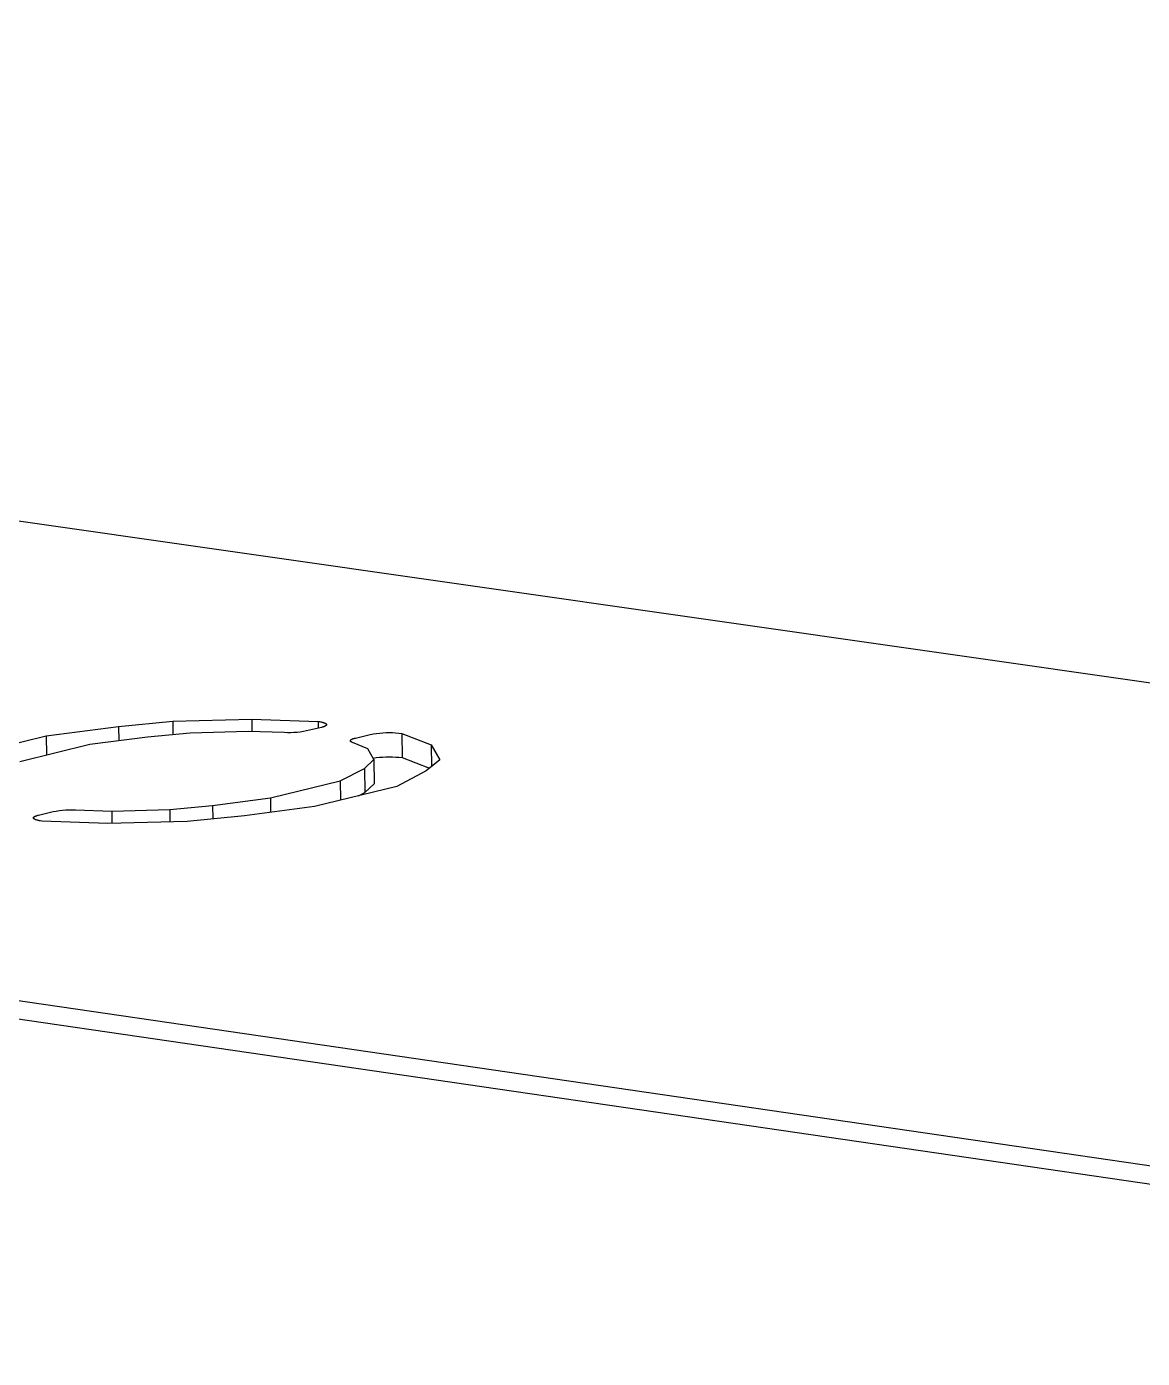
# Model space of a CAD drawing. Header units: millimetres. Extents: x -1283 to 2747, y -259 to 2557.
# Drawn here: x -267.45 to -228.4, y 908.09 to 954.73 of the extents above; entities that cross this region are included whole.
import ezdxf

# ---------------------------------------------------------------- set-up
doc = ezdxf.new("R2010")
doc.units = ezdxf.units.MM
doc.header["$MEASUREMENT"] = 0
doc.layers.add('Utwórz2D linie widoczne', color=7, linetype='Continuous', true_color=0x000000)

msp = doc.modelspace()

# ---------------------------------------------------------------- linework, layer by layer
at = {"layer": 'Utwórz2D linie widoczne'}
for p, q in [((-142.053, 919.427), (-388.832, 954.729)), ((-430.336, 944.377), (-187.498, 908.908)), ((-433.869, 944.269), (-186.392, 908.094)), ((-264.232, 930.216), (-262.334, 930.404)), ((-262.334, 930.404), (-259.572, 930.482)), ((-262.334, 930.404), (-262.328, 929.932)), ((-259.572, 930.482), (-257.249, 930.4)), ((-259.572, 930.482), (-259.566, 930.043)), ((-257.249, 930.4), (-257.196, 930.391)), ((-257.249, 930.4), (-257.245, 930.163)), ((-257.196, 930.391), (-257.17, 930.386)), ((-257.17, 930.386), (-257.145, 930.381)), ((-266.77, 929.891), (-264.232, 930.216)), ((-264.232, 930.216), (-264.225, 929.718)), ((-261.725, 929.987), (-263.221, 929.85)), ((-259.699, 930.047), (-261.725, 929.987)), ((-258.432, 930.005), (-259.699, 930.047)), ((-258.32, 930.002), (-258.432, 930.005)), ((-258.208, 930.003), (-258.32, 930.002)), ((-258.096, 930.007), (-258.208, 930.003)), ((-257.984, 930.016), (-258.096, 930.007)), ((-257.873, 930.028), (-257.984, 930.016)), ((-257.762, 930.044), (-257.873, 930.028)), ((-257.652, 930.064), (-257.762, 930.044)), ((-257.13, 930.191), (-257.652, 930.064)), ((-257.145, 930.381), (-257.122, 930.376)), ((-257.108, 930.197), (-257.13, 930.191)), ((-257.122, 930.376), (-257.099, 930.371)), ((-257.088, 930.202), (-257.108, 930.197)), ((-257.099, 930.371), (-257.078, 930.365)), ((-257.068, 930.208), (-257.088, 930.202)), ((-257.078, 930.365), (-257.058, 930.359)), ((-257.05, 930.214), (-257.068, 930.208)), ((-257.058, 930.359), (-257.048, 930.355)), ((-257.041, 930.218), (-257.05, 930.214)), ((-257.048, 930.355), (-257.039, 930.352)), ((-257.033, 930.221), (-257.041, 930.218)), ((-257.039, 930.352), (-257.031, 930.349)), ((-257.025, 930.224), (-257.033, 930.221)), ((-257.031, 930.349), (-257.022, 930.346)), ((-257.017, 930.228), (-257.025, 930.224)), ((-257.022, 930.346), (-257.015, 930.342)), ((-257.01, 930.231), (-257.017, 930.228)), ((-257.015, 930.342), (-257.007, 930.339)), ((-257.003, 930.234), (-257.01, 930.231)), ((-257.007, 930.339), (-257, 930.335)), ((-256.997, 930.238), (-257.003, 930.234)), ((-257, 930.335), (-256.997, 930.333)), ((-256.997, 930.333), (-256.994, 930.332)), ((-256.994, 930.24), (-256.997, 930.238)), ((-256.994, 930.332), (-256.991, 930.33)), ((-256.991, 930.242), (-256.994, 930.24)), ((-256.991, 930.33), (-256.988, 930.328)), ((-256.988, 930.243), (-256.991, 930.242)), ((-256.988, 930.328), (-256.985, 930.326)), ((-256.985, 930.245), (-256.988, 930.243)), ((-256.985, 930.326), (-256.982, 930.324)), ((-256.983, 930.247), (-256.985, 930.245)), ((-256.98, 930.249), (-256.983, 930.247)), ((-256.982, 930.324), (-256.98, 930.323)), ((-256.98, 930.323), (-256.977, 930.321)), ((-256.978, 930.251), (-256.98, 930.249)), ((-256.976, 930.252), (-256.978, 930.251)), ((-256.977, 930.321), (-256.975, 930.319)), ((-256.973, 930.254), (-256.976, 930.252)), ((-256.975, 930.319), (-256.973, 930.317)), ((-256.973, 930.317), (-256.971, 930.315)), ((-256.971, 930.256), (-256.973, 930.254)), ((-256.971, 930.315), (-256.969, 930.313)), ((-256.969, 930.258), (-256.971, 930.256)), ((-256.969, 930.313), (-256.968, 930.312)), ((-256.968, 930.26), (-256.969, 930.259)), ((-256.969, 930.259), (-256.969, 930.258)), ((-256.968, 930.312), (-256.967, 930.311)), ((-256.967, 930.261), (-256.968, 930.26)), ((-256.967, 930.311), (-256.966, 930.31)), ((-256.966, 930.262), (-256.967, 930.261)), ((-256.966, 930.31), (-256.965, 930.31)), ((-256.965, 930.263), (-256.966, 930.262)), ((-256.965, 930.31), (-256.965, 930.309)), ((-256.965, 930.309), (-256.964, 930.308)), ((-256.964, 930.264), (-256.965, 930.263)), ((-256.964, 930.308), (-256.963, 930.307)), ((-256.963, 930.266), (-256.964, 930.265)), ((-256.964, 930.265), (-256.964, 930.264)), ((-256.963, 930.307), (-256.962, 930.306)), ((-256.962, 930.267), (-256.963, 930.266)), ((-256.962, 930.306), (-256.962, 930.305)), ((-256.962, 930.305), (-256.961, 930.304)), ((-256.961, 930.268), (-256.962, 930.267)), ((-256.962, 930.267), (-256.962, 930.267)), ((-256.961, 930.304), (-256.961, 930.303)), ((-256.961, 930.303), (-256.96, 930.302)), ((-256.96, 930.269), (-256.961, 930.268)), ((-256.96, 930.302), (-256.96, 930.301)), ((-256.96, 930.301), (-256.959, 930.3)), ((-256.959, 930.271), (-256.96, 930.27)), ((-256.96, 930.27), (-256.96, 930.269)), ((-256.959, 930.3), (-256.959, 930.299)), ((-256.959, 930.299), (-256.958, 930.298)), ((-256.958, 930.273), (-256.959, 930.272)), ((-256.959, 930.272), (-256.959, 930.271)), ((-256.958, 930.298), (-256.958, 930.297)), ((-256.958, 930.297), (-256.957, 930.296)), ((-256.957, 930.276), (-256.958, 930.275)), ((-256.958, 930.275), (-256.958, 930.274)), ((-256.958, 930.274), (-256.958, 930.273)), ((-256.957, 930.296), (-256.957, 930.295)), ((-256.957, 930.295), (-256.957, 930.294)), ((-256.957, 930.294), (-256.956, 930.293)), ((-256.956, 930.279), (-256.957, 930.278)), ((-256.957, 930.278), (-256.957, 930.277)), ((-256.957, 930.277), (-256.957, 930.276)), ((-256.956, 930.293), (-256.956, 930.292)), ((-256.956, 930.292), (-256.956, 930.291)), ((-256.956, 930.291), (-256.956, 930.29)), ((-256.956, 930.29), (-256.956, 930.289)), ((-256.956, 930.289), (-256.956, 930.289)), ((-256.956, 930.289), (-256.956, 930.288)), ((-256.956, 930.288), (-256.956, 930.287)), ((-256.956, 930.287), (-256.956, 930.286)), ((-256.956, 930.286), (-256.956, 930.285)), ((-256.956, 930.285), (-256.956, 930.284)), ((-256.956, 930.284), (-256.956, 930.283)), ((-256.956, 930.283), (-256.956, 930.282)), ((-256.956, 930.282), (-256.956, 930.281)), ((-256.956, 930.281), (-256.956, 930.28)), ((-256.956, 930.28), (-256.956, 930.279)), ((-255.945, 929.818), (-255.423, 929.945)), ((-255.423, 929.945), (-255.314, 929.964)), ((-255.314, 929.964), (-255.204, 929.98)), ((-255.204, 929.98), (-255.093, 929.992)), ((-255.093, 929.992), (-254.982, 930)), ((-254.982, 930), (-254.871, 930.005)), ((-254.871, 930.005), (-254.76, 930.007)), ((-254.76, 930.007), (-254.649, 930.005)), ((-254.649, 930.005), (-254.538, 929.999)), ((-254.538, 929.999), (-254.427, 929.99)), ((-254.427, 929.99), (-254.317, 929.977)), ((-254.317, 929.977), (-253.294, 929.577)), ((-254.317, 929.977), (-254.305, 929.13)), ((-269.659, 929.189), (-266.77, 929.891)), ((-265.237, 929.585), (-267.686, 928.989)), ((-266.77, 929.891), (-266.76, 929.214)), ((-263.221, 929.85), (-265.237, 929.585)), ((-256.119, 929.729), (-256.118, 929.73)), ((-256.119, 929.728), (-256.119, 929.729)), ((-256.119, 929.727), (-256.119, 929.728)), ((-256.119, 929.728), (-256.119, 929.728)), ((-256.119, 929.726), (-256.119, 929.727)), ((-256.119, 929.725), (-256.119, 929.726)), ((-256.119, 929.726), (-256.119, 929.726)), ((-256.119, 929.724), (-256.119, 929.725)), ((-256.119, 929.725), (-256.119, 929.725)), ((-256.119, 929.723), (-256.119, 929.724)), ((-256.119, 929.722), (-256.119, 929.723)), ((-256.119, 929.723), (-256.119, 929.723)), ((-256.119, 929.721), (-256.119, 929.722)), ((-256.119, 929.72), (-256.119, 929.721)), ((-256.119, 929.721), (-256.119, 929.721)), ((-256.119, 929.719), (-256.119, 929.72)), ((-256.119, 929.718), (-256.119, 929.719)), ((-256.119, 929.719), (-256.119, 929.719)), ((-256.119, 929.717), (-256.119, 929.718)), ((-256.118, 929.717), (-256.119, 929.717)), ((-256.118, 929.732), (-256.117, 929.733)), ((-256.118, 929.731), (-256.118, 929.732)), ((-256.118, 929.732), (-256.118, 929.732)), ((-256.118, 929.73), (-256.118, 929.731)), ((-256.118, 929.73), (-256.118, 929.73)), ((-256.118, 929.716), (-256.118, 929.717)), ((-256.118, 929.715), (-256.118, 929.716)), ((-256.118, 929.714), (-256.118, 929.715)), ((-256.118, 929.715), (-256.118, 929.715)), ((-256.118, 929.713), (-256.118, 929.714)), ((-256.117, 929.713), (-256.118, 929.713)), ((-256.117, 929.735), (-256.116, 929.736)), ((-256.117, 929.734), (-256.117, 929.735)), ((-256.117, 929.733), (-256.117, 929.734)), ((-256.117, 929.734), (-256.117, 929.734)), ((-256.117, 929.712), (-256.117, 929.713)), ((-256.117, 929.711), (-256.117, 929.712)), ((-256.116, 929.711), (-256.117, 929.711)), ((-256.116, 929.737), (-256.115, 929.738)), ((-256.116, 929.736), (-256.116, 929.737)), ((-256.116, 929.736), (-256.116, 929.736)), ((-256.116, 929.71), (-256.116, 929.711)), ((-256.116, 929.709), (-256.116, 929.71)), ((-256.115, 929.708), (-256.116, 929.709)), ((-256.116, 929.709), (-256.116, 929.709)), ((-256.115, 929.739), (-256.114, 929.74)), ((-256.115, 929.738), (-256.115, 929.739)), ((-256.115, 929.738), (-256.115, 929.738)), ((-256.115, 929.707), (-256.115, 929.708)), ((-256.114, 929.707), (-256.115, 929.707)), ((-256.114, 929.74), (-256.113, 929.742)), ((-256.114, 929.74), (-256.114, 929.74)), ((-256.114, 929.706), (-256.114, 929.707)), ((-256.113, 929.705), (-256.114, 929.706)), ((-256.113, 929.742), (-256.112, 929.743)), ((-256.112, 929.704), (-256.113, 929.705)), ((-256.112, 929.743), (-256.111, 929.744)), ((-256.111, 929.702), (-256.112, 929.704)), ((-256.111, 929.744), (-256.11, 929.746)), ((-256.11, 929.701), (-256.111, 929.702)), ((-256.11, 929.746), (-256.109, 929.747)), ((-256.109, 929.7), (-256.11, 929.701)), ((-256.109, 929.747), (-256.108, 929.748)), ((-256.108, 929.699), (-256.109, 929.7)), ((-256.108, 929.748), (-256.107, 929.75)), ((-256.107, 929.697), (-256.108, 929.699)), ((-256.107, 929.75), (-256.106, 929.751)), ((-256.106, 929.696), (-256.107, 929.697)), ((-256.106, 929.751), (-256.104, 929.752)), ((-256.105, 929.695), (-256.106, 929.696)), ((-256.103, 929.693), (-256.105, 929.695)), ((-256.104, 929.752), (-256.103, 929.754)), ((-256.103, 929.754), (-256.101, 929.755)), ((-256.102, 929.692), (-256.103, 929.693)), ((-256.101, 929.691), (-256.102, 929.692)), ((-256.101, 929.755), (-256.1, 929.756)), ((-256.099, 929.69), (-256.101, 929.691)), ((-256.1, 929.756), (-256.098, 929.757)), ((-256.097, 929.689), (-256.099, 929.69)), ((-256.098, 929.757), (-256.097, 929.759)), ((-256.097, 929.759), (-256.095, 929.76)), ((-256.096, 929.687), (-256.097, 929.689)), ((-256.092, 929.685), (-256.096, 929.687)), ((-256.095, 929.76), (-256.091, 929.763)), ((-256.089, 929.682), (-256.092, 929.685)), ((-256.091, 929.763), (-256.088, 929.765)), ((-256.085, 929.68), (-256.089, 929.682)), ((-256.088, 929.765), (-256.084, 929.768)), ((-256.081, 929.678), (-256.085, 929.68)), ((-256.084, 929.768), (-256.079, 929.77)), ((-256.077, 929.675), (-256.081, 929.678)), ((-256.079, 929.77), (-256.075, 929.773)), ((-256.073, 929.673), (-256.077, 929.675)), ((-256.075, 929.773), (-256.07, 929.775)), ((-256.068, 929.671), (-256.073, 929.673)), ((-256.07, 929.775), (-256.065, 929.778)), ((-256.063, 929.668), (-256.068, 929.671)), ((-256.065, 929.778), (-256.06, 929.78)), ((-256.058, 929.666), (-256.063, 929.668)), ((-256.06, 929.78), (-256.055, 929.783)), ((-256.048, 929.662), (-256.058, 929.666)), ((-256.055, 929.783), (-256.044, 929.787)), ((-255.508, 929.443), (-256.048, 929.662)), ((-256.044, 929.787), (-256.032, 929.792)), ((-256.032, 929.792), (-256.019, 929.797)), ((-256.019, 929.797), (-256.005, 929.801)), ((-256.005, 929.801), (-255.991, 929.806)), ((-255.991, 929.806), (-255.977, 929.81)), ((-255.977, 929.81), (-255.945, 929.818)), ((-253.294, 929.577), (-252.985, 929.056)), ((-253.294, 929.577), (-253.284, 928.811)), ((-255.62, 928.753), (-255.296, 929.06)), ((-255.296, 929.06), (-255.508, 929.443)), ((-255.327, 929.116), (-255.214, 929.132)), ((-255.296, 929.06), (-255.284, 928.212)), ((-255.214, 929.132), (-255.101, 929.144)), ((-255.101, 929.144), (-254.987, 929.152)), ((-254.987, 929.152), (-254.873, 929.158)), ((-254.873, 929.158), (-254.76, 929.159)), ((-254.76, 929.159), (-254.646, 929.157)), ((-254.646, 929.157), (-254.532, 929.152)), ((-254.532, 929.152), (-254.419, 929.143)), ((-254.419, 929.143), (-254.305, 929.13)), ((-254.305, 929.13), (-253.351, 928.756)), ((-252.985, 929.056), (-253.465, 928.663)), ((-256.472, 928.319), (-255.62, 928.753)), ((-255.62, 928.753), (-255.609, 927.905)), ((-253.465, 928.663), (-254.494, 928.119)), ((-258.919, 927.722), (-256.472, 928.319)), ((-254.494, 928.119), (-257.379, 927.414)), ((-256.472, 928.319), (-256.463, 927.638)), ((-255.609, 927.905), (-255.284, 928.212)), ((-260.939, 927.455), (-258.919, 927.722)), ((-258.919, 927.722), (-258.912, 927.216)), ((-255.829, 927.792), (-255.609, 927.905)), ((-267.037, 927.116), (-266.527, 927.24)), ((-266.527, 927.24), (-266.416, 927.26)), ((-266.416, 927.26), (-266.305, 927.276)), ((-266.305, 927.276), (-266.193, 927.288)), ((-266.193, 927.288), (-266.081, 927.297)), ((-266.081, 927.297), (-265.969, 927.302)), ((-265.969, 927.302), (-265.856, 927.302)), ((-265.856, 927.302), (-265.744, 927.299)), ((-265.744, 927.299), (-264.472, 927.257)), ((-264.472, 927.257), (-262.44, 927.317)), ((-264.472, 927.257), (-264.466, 926.823)), ((-262.44, 927.317), (-260.939, 927.455)), ((-262.44, 927.317), (-262.433, 926.88)), ((-260.939, 927.455), (-260.933, 926.987)), ((-257.379, 927.414), (-259.823, 927.098)), ((-267.213, 927.025), (-267.212, 927.026)), ((-267.213, 927.024), (-267.213, 927.025)), ((-267.213, 927.023), (-267.213, 927.024)), ((-267.213, 927.022), (-267.213, 927.023)), ((-267.213, 927.021), (-267.213, 927.022)), ((-267.213, 927.02), (-267.213, 927.021)), ((-267.213, 927.019), (-267.213, 927.02)), ((-267.213, 927.018), (-267.213, 927.019)), ((-267.213, 927.017), (-267.213, 927.018)), ((-267.213, 927.016), (-267.213, 927.017)), ((-267.213, 927.015), (-267.213, 927.016)), ((-267.213, 927.014), (-267.213, 927.015)), ((-267.213, 927.013), (-267.213, 927.014)), ((-267.212, 927.013), (-267.213, 927.013)), ((-267.212, 927.029), (-267.211, 927.03)), ((-267.212, 927.028), (-267.212, 927.029)), ((-267.212, 927.027), (-267.212, 927.028)), ((-267.212, 927.026), (-267.212, 927.027)), ((-267.212, 927.012), (-267.212, 927.013)), ((-267.212, 927.011), (-267.212, 927.012)), ((-267.211, 927.01), (-267.212, 927.011)), ((-267.211, 927.032), (-267.21, 927.033)), ((-267.211, 927.031), (-267.211, 927.032)), ((-267.211, 927.03), (-267.211, 927.031)), ((-267.211, 927.009), (-267.211, 927.01)), ((-267.211, 927.008), (-267.211, 927.009)), ((-267.21, 927.007), (-267.211, 927.008)), ((-267.21, 927.034), (-267.209, 927.035)), ((-267.21, 927.033), (-267.21, 927.034)), ((-267.21, 927.006), (-267.21, 927.007)), ((-267.209, 927.005), (-267.21, 927.006)), ((-267.209, 927.036), (-267.208, 927.037)), ((-267.209, 927.035), (-267.209, 927.036)), ((-267.209, 927.004), (-267.209, 927.005)), ((-267.208, 927.003), (-267.209, 927.004)), ((-267.208, 927.037), (-267.207, 927.038)), ((-267.208, 927.002), (-267.208, 927.003)), ((-267.207, 927.001), (-267.208, 927.002)), ((-267.207, 927.039), (-267.206, 927.04)), ((-267.207, 927.038), (-267.207, 927.039)), ((-267.206, 927), (-267.207, 927.001)), ((-267.206, 927.04), (-267.205, 927.041)), ((-267.206, 926.999), (-267.206, 927)), ((-267.205, 926.998), (-267.206, 926.999)), ((-267.205, 927.041), (-267.204, 927.042)), ((-267.205, 927.041), (-267.205, 927.041)), ((-267.204, 926.997), (-267.205, 926.998)), ((-267.204, 927.042), (-267.203, 927.043)), ((-267.204, 926.996), (-267.204, 926.997)), ((-267.203, 926.995), (-267.204, 926.996)), ((-267.203, 927.043), (-267.202, 927.044)), ((-267.202, 926.994), (-267.203, 926.995)), ((-267.202, 927.045), (-267.201, 927.046)), ((-267.202, 927.044), (-267.202, 927.045)), ((-267.201, 926.993), (-267.202, 926.994)), ((-267.201, 927.046), (-267.199, 927.048)), ((-267.2, 926.992), (-267.201, 926.993)), ((-267.199, 926.991), (-267.2, 926.992)), ((-267.199, 927.048), (-267.197, 927.05)), ((-267.198, 926.991), (-267.199, 926.991)), ((-267.196, 926.989), (-267.198, 926.991)), ((-267.197, 927.05), (-267.195, 927.052)), ((-267.194, 926.987), (-267.196, 926.989)), ((-267.195, 927.052), (-267.193, 927.054)), ((-267.192, 926.985), (-267.194, 926.987)), ((-267.193, 927.054), (-267.19, 927.056)), ((-267.189, 926.983), (-267.192, 926.985)), ((-267.19, 927.056), (-267.188, 927.057)), ((-267.187, 926.981), (-267.189, 926.983)), ((-267.188, 927.057), (-267.185, 927.059)), ((-267.184, 926.979), (-267.187, 926.981)), ((-267.185, 927.059), (-267.183, 927.061)), ((-267.181, 926.978), (-267.184, 926.979)), ((-267.183, 927.061), (-267.18, 927.063)), ((-267.178, 926.976), (-267.181, 926.978)), ((-267.18, 927.063), (-267.177, 927.065)), ((-267.175, 926.974), (-267.178, 926.976)), ((-267.177, 927.065), (-267.174, 927.067)), ((-267.172, 926.972), (-267.175, 926.974)), ((-267.174, 927.067), (-267.171, 927.068)), ((-267.169, 926.97), (-267.172, 926.972)), ((-267.171, 927.068), (-267.164, 927.072)), ((-267.162, 926.967), (-267.169, 926.97)), ((-267.164, 927.072), (-267.158, 927.075)), ((-267.155, 926.963), (-267.162, 926.967)), ((-267.158, 927.075), (-267.15, 927.079)), ((-267.147, 926.96), (-267.155, 926.963)), ((-267.15, 927.079), (-267.143, 927.082)), ((-267.139, 926.956), (-267.147, 926.96)), ((-267.143, 927.082), (-267.135, 927.086)), ((-267.13, 926.953), (-267.139, 926.956)), ((-267.135, 927.086), (-267.126, 927.089)), ((-267.121, 926.95), (-267.13, 926.953)), ((-267.126, 927.089), (-267.117, 927.092)), ((-267.111, 926.947), (-267.121, 926.95)), ((-267.117, 927.092), (-267.099, 927.098)), ((-267.091, 926.941), (-267.111, 926.947)), ((-267.099, 927.098), (-267.079, 927.104)), ((-267.07, 926.935), (-267.091, 926.941)), ((-267.079, 927.104), (-267.059, 927.11)), ((-267.047, 926.929), (-267.07, 926.935)), ((-267.059, 927.11), (-267.037, 927.116)), ((-267.024, 926.924), (-267.047, 926.929)), ((-266.999, 926.919), (-267.024, 926.924)), ((-266.973, 926.914), (-266.999, 926.919)), ((-266.92, 926.905), (-266.973, 926.914)), ((-264.608, 926.819), (-266.92, 926.905)), ((-261.828, 926.897), (-264.608, 926.819)), ((-259.823, 927.098), (-261.828, 926.897))]:
    msp.add_line(p, q, dxfattribs=at)

doc.saveas('drawing.dxf')
